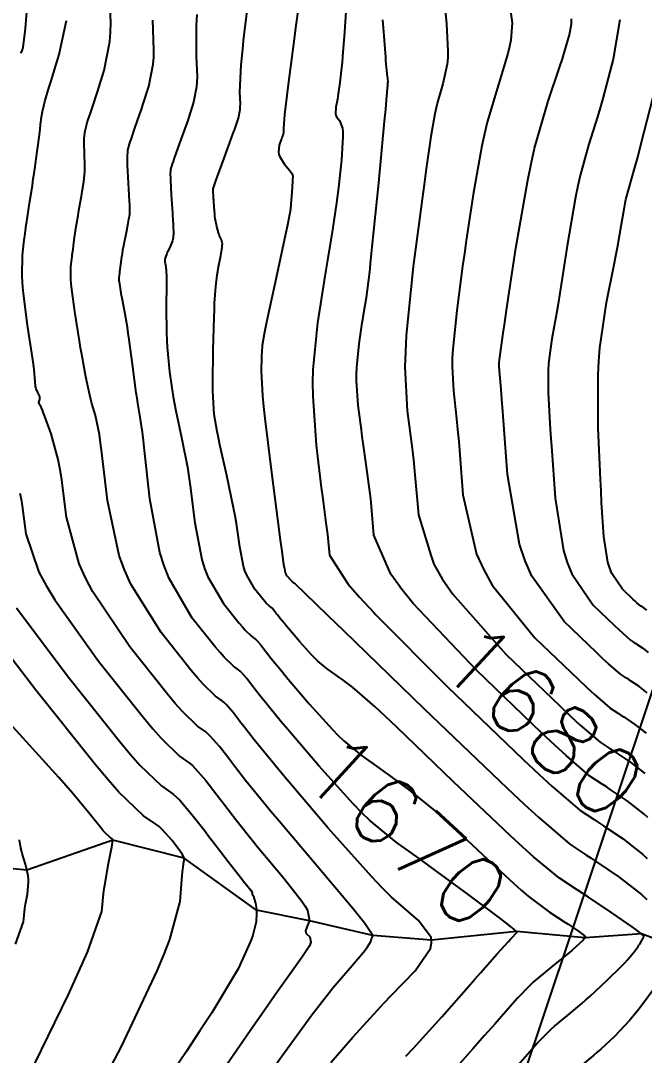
# Model space of a CAD drawing. Header units: metres. Extents: x 837475 to 838479, y 1189012 to 1191015.
# Drawn here: x 837705.1 to 837739.7, y 1189653.3 to 1189710.6 of the extents above; entities that cross this region are included whole.
import ezdxf

# ---------------------------------------------------------------- set-up
doc = ezdxf.new("R2010")
doc.units = ezdxf.units.M
doc.header["$LTSCALE"] = 0.3
for name, color, linetype in [('CORREDORVIA', 70, 'Continuous'), ('COTAS 10', 1, 'Continuous'), ('COTAS INT', 252, 'Continuous'), ('DRENAJE', 5, 'Continuous')]:
    doc.layers.add(name, color=color, linetype=linetype)
doc.styles.get("Standard").update_dxf_attribs({"font": 'simplex.shx'})

msp = doc.modelspace()

# ---------------------------------------------------------------- linework, layer by layer
at = {"layer": 'CORREDORVIA'}
msp.add_lwpolyline([(838157.033, 1190996.193), (838237.174, 1190821.339), (838237.001, 1190602.875), (838240.031, 1190437.198), (838223.537, 1190366.272), (838212.196, 1190288.92), (838221.396, 1189997.878), (837954.545, 1189509.173), (837751.159, 1189231.384), (837593.191, 1189234.399), (837744.487, 1189686.609), (837750.277, 1189933.973), (837723.624, 1190051.525), (837726.092, 1190134.48), (837885.383, 1190229.429), (837983.184, 1190344.12), (837817.554, 1190502.187), (837798.033, 1190660.17), (837963.574, 1190795.982), (837910.676, 1191000.965)], close=True, dxfattribs=at)
at = {"layer": 'COTAS 10'}
for points in [[(837726.456, 1189653.253), (837726.861, 1189653.691), (837728.436, 1189655.443), (837729.92, 1189657.124), (837730.267, 1189657.517), (837730.587, 1189657.878), (837731.514, 1189658.922), (837732.129, 1189659.607), (837732.252, 1189659.743), (837732.355, 1189659.855), (837732.558, 1189660.062), (837732.598, 1189660.115), (837732.6, 1189660.13), (837732.597, 1189660.144), (837732.549, 1189660.195), (837732.466, 1189660.255), (837732.441, 1189660.276), (837732.415, 1189660.298), (837732.313, 1189660.392), (837731.873, 1189660.739), (837731.635, 1189660.92), (837731.345, 1189661.137), (837729.877, 1189662.232), (837728.174, 1189663.486), (837727.736, 1189663.804), (837727.313, 1189664.11), (837725.907, 1189665.111), (837724.454, 1189666.318), (837724.001, 1189666.754), (837723.526, 1189667.234), (837721.628, 1189669.335), (837719.91, 1189671.355), (837719.549, 1189671.784), (837719.237, 1189672.157), (837718.524, 1189673.032), (837718.428, 1189673.157), (837718.152, 1189673.515), (837718.056, 1189673.64), (837717.962, 1189673.762), (837717.646, 1189674.171), (837717.351, 1189674.512), (837717.271, 1189674.59), (837717.191, 1189674.661), (837716.909, 1189674.859), (837716.389, 1189675.361), (837716.16, 1189675.623), (837715.894, 1189675.939), (837714.627, 1189677.527), (837713.348, 1189679.718), (837713.075, 1189680.414), (837712.837, 1189681.149), (837712.271, 1189684.129), (837711.982, 1189686.808), (837711.919, 1189687.354), (837711.863, 1189687.815), (837711.722, 1189688.773), (837711.606, 1189689.428), (837711.565, 1189689.699), (837711.521, 1189690.008), (837711.332, 1189691.446), (837711.132, 1189692.953), (837711.081, 1189693.306), (837711.032, 1189693.631), (837710.87, 1189694.571), (837710.741, 1189695.237), (837710.712, 1189695.388), (837710.687, 1189695.525), (837710.623, 1189695.903), (837710.59, 1189696.149), (837710.584, 1189696.203), (837710.581, 1189696.251), (837710.58, 1189696.375), (837710.601, 1189696.54), (837710.61, 1189696.614), (837710.622, 1189696.7), (837710.675, 1189697.112), (837710.731, 1189697.535), (837710.744, 1189697.628), (837710.755, 1189697.71), (837710.785, 1189697.921), (837710.827, 1189698.155), (837710.846, 1189698.252), (837710.868, 1189698.363), (837710.973, 1189698.88), (837711.078, 1189699.402), (837711.1, 1189699.516), (837711.119, 1189699.617), (837711.162, 1189699.872), (837711.165, 1189700.24), (837711.159, 1189700.413), (837711.15, 1189700.617), (837711.093, 1189701.609), (837711.041, 1189702.616), (837711.035, 1189702.829), (837711.033, 1189703.014), (837711.057, 1189703.444), (837711.147, 1189703.779), (837711.187, 1189703.904), (837711.233, 1189704.043), (837711.452, 1189704.661), (837711.727, 1189705.447), (837711.809, 1189705.693), (837711.893, 1189705.95), (837712.217, 1189706.977), (837712.457, 1189708.212), (837712.489, 1189708.6), (837712.505, 1189709.008), (837712.437, 1189710.65)], [(837739.847, 1189666.471), (837739.624, 1189666.682), (837738.7, 1189667.404), (837737.766, 1189668.033), (837737.537, 1189668.186), (837737.321, 1189668.33), (837736.648, 1189668.774), (837735.326, 1189669.906), (837734.701, 1189670.484), (837733.963, 1189671.176), (837730.365, 1189674.632), (837726.858, 1189678.338), (837726.179, 1189679.188), (837726.162, 1189679.214), (837725.626, 1189679.962), (837724.681, 1189682.121), (837724.546, 1189683.711), (837724.503, 1189684.126), (837724.458, 1189684.53), (837724.278, 1189685.898), (837724.089, 1189687.211), (837724.038, 1189687.581), (837723.989, 1189687.952), (837723.816, 1189689.316), (837723.721, 1189690.675), (837723.72, 1189691.044), (837723.73, 1189691.411), (837723.857, 1189692.708), (837724.041, 1189693.88), (837724.086, 1189694.168), (837724.13, 1189694.439), (837724.268, 1189695.284), (837724.448, 1189696.709), (837724.517, 1189697.346), (837724.595, 1189698.087), (837724.949, 1189701.641), (837725.277, 1189705.05), (837725.338, 1189705.702), (837725.387, 1189706.226), (837725.459, 1189707.061), (837725.452, 1189707.072), (837725.451, 1189707.076), (837725.451, 1189707.081), (837725.453, 1189707.102), (837725.457, 1189707.138), (837725.459, 1189707.151), (837725.46, 1189707.166), (837725.464, 1189707.233), (837725.457, 1189707.377), (837725.451, 1189707.44), (837725.444, 1189707.513), (837725.405, 1189707.861), (837725.351, 1189708.408), (837725.334, 1189708.606), (837725.317, 1189708.824), (837725.249, 1189709.78), (837725.184, 1189710.663)], [(837739.791, 1189677.971), (837739.64, 1189678.072), (837739.603, 1189678.097), (837739.568, 1189678.12), (837739.46, 1189678.192), (837739.247, 1189678.374), (837739.146, 1189678.467), (837739.028, 1189678.579), (837738.448, 1189679.135), (837737.864, 1189679.992), (837737.743, 1189680.293), (837737.639, 1189680.621), (837737.409, 1189682.037), (837737.291, 1189683.927), (837737.258, 1189684.555), (837737.224, 1189685.228), (837737.099, 1189688.035), (837737.093, 1189690.992), (837737.134, 1189691.758), (837737.194, 1189692.502), (837737.563, 1189695.003), (837737.989, 1189697.103), (837738.084, 1189697.594), (837738.169, 1189698.046), (837738.392, 1189699.353), (837738.552, 1189700.292), (837738.596, 1189700.512), (837738.641, 1189700.714), (837738.803, 1189701.3), (837739.137, 1189702.48), (837739.29, 1189703.057), (837739.469, 1189703.742), (837740.335, 1189707.121)], [(837708.338, 1189649.302), (837710.7, 1189653.793), (837712.682, 1189657.983), (837713.07, 1189658.906), (837713.388, 1189659.726), (837713.953, 1189661.831), (837714.048, 1189663.018), (837714.069, 1189663.259), (837714.088, 1189663.462), (837714.137, 1189663.881), (837714.165, 1189664.037), (837714.17, 1189664.075), (837714.174, 1189664.11), (837714.182, 1189664.219), (837714.08, 1189664.425), (837714.016, 1189664.523), (837713.936, 1189664.638), (837713.518, 1189665.198), (837712.957, 1189665.818), (837712.787, 1189665.971), (837712.611, 1189666.115), (837711.922, 1189666.567), (837710.565, 1189667.878), (837709.966, 1189668.564), (837709.272, 1189669.389), (837705.961, 1189673.538), (837702.786, 1189677.663)]]:
    msp.add_lwpolyline(points, dxfattribs=at)
at = {"layer": 'COTAS INT'}
for points in [[(837732.395, 1189652.469), (837733.731, 1189653.978), (837734.323, 1189654.591), (837734.5, 1189654.758), (837734.684, 1189654.925), (837735.396, 1189655.516), (837736.188, 1189656.167), (837736.421, 1189656.37), (837736.661, 1189656.584), (837737.577, 1189657.44), (837738.393, 1189658.246), (837738.569, 1189658.428), (837738.724, 1189658.593), (837739.101, 1189659.037), (837739.309, 1189659.333), (837739.356, 1189659.403), (837739.399, 1189659.468), (837739.518, 1189659.661), (837739.59, 1189659.8), (837739.604, 1189659.831), (837739.615, 1189659.858), (837739.631, 1189659.929), (837739.358, 1189660.152), (837739.187, 1189660.275), (837738.974, 1189660.425), (837737.86, 1189661.189), (837736.573, 1189662.056), (837736.251, 1189662.272), (837735.944, 1189662.476), (837734.96, 1189663.124), (837733.519, 1189664.295), (837732.923, 1189664.83), (837732.242, 1189665.456), (837729.074, 1189668.475), (837725.955, 1189671.475), (837725.305, 1189672.088), (837724.747, 1189672.607), (837723.505, 1189673.695), (837722.9, 1189674.14), (837722.745, 1189674.253), (837722.595, 1189674.362), (837722.096, 1189674.717), (837721.58, 1189675.145), (837721.42, 1189675.3), (837721.251, 1189675.47), (837720.578, 1189676.216), (837719.968, 1189676.933), (837719.84, 1189677.085), (837719.729, 1189677.217), (837719.476, 1189677.527), (837719.344, 1189677.699), (837719.31, 1189677.743), (837719.277, 1189677.786), (837719.165, 1189677.932), (837719.06, 1189678.053), (837719.032, 1189678.08), (837719.003, 1189678.105), (837718.903, 1189678.176), (837718.719, 1189678.354), (837718.637, 1189678.447), (837718.543, 1189678.559), (837718.093, 1189679.122), (837717.64, 1189679.9), (837717.543, 1189680.147), (837717.458, 1189680.408), (837717.258, 1189681.465), (837717.073, 1189682.77), (837716.999, 1189683.187), (837716.915, 1189683.628), (837716.53, 1189685.423), (837716.151, 1189687.128), (837716.071, 1189687.512), (837716.002, 1189687.859), (837715.842, 1189688.797), (837715.779, 1189689.766), (837715.77, 1189690.132), (837715.766, 1189690.541), (837715.783, 1189692.374), (837715.831, 1189694.197), (837715.846, 1189694.6), (837715.862, 1189694.96), (837715.925, 1189695.893), (837716.007, 1189696.537), (837716.034, 1189696.714), (837716.063, 1189696.891), (837716.186, 1189697.525), (837716.278, 1189698.054), (837716.287, 1189698.165), (837716.29, 1189698.26), (837716.243, 1189698.475), (837716.148, 1189698.657), (837716.121, 1189698.731), (837716.093, 1189698.816), (837715.99, 1189699.209), (837715.9, 1189699.658), (837715.882, 1189699.778), (837715.866, 1189699.895), (837715.829, 1189700.304), (837715.813, 1189700.627), (837715.81, 1189700.692), (837715.807, 1189700.745), (837715.802, 1189700.846), (837715.798, 1189700.9), (837715.797, 1189700.923), (837715.795, 1189700.951), (837715.787, 1189701.082), (837715.78, 1189701.211), (837715.779, 1189701.238), (837715.778, 1189701.26), (837715.78, 1189701.308), (837715.876, 1189701.58), (837715.936, 1189701.744), (837716.01, 1189701.946), (837716.395, 1189702.995), (837716.805, 1189704.126), (837716.894, 1189704.379), (837716.974, 1189704.606), (837717.175, 1189705.212), (837717.27, 1189705.699), (837717.282, 1189705.853), (837717.289, 1189706.014), (837717.262, 1189706.662), (837717.331, 1189708.161), (837717.398, 1189708.859), (837717.485, 1189709.68), (837717.974, 1189713.665)], [(837722.288, 1189652.905), (837723.516, 1189654.316), (837724.872, 1189655.811), (837725.247, 1189656.212), (837725.621, 1189656.606), (837726.97, 1189657.983), (837727.817, 1189659.225), (837727.874, 1189659.536), (837727.854, 1189659.831), (837727.145, 1189660.776), (837725.643, 1189662.078), (837725.124, 1189662.598), (837724.561, 1189663.188), (837722.319, 1189665.709), (837722.153, 1189665.895), (837719.882, 1189668.567), (837719.404, 1189669.134), (837718.991, 1189669.627), (837718.048, 1189670.784), (837717.556, 1189671.423), (837717.428, 1189671.588), (837717.304, 1189671.749), (837717.227, 1189671.85), (837716.886, 1189672.291), (837716.497, 1189672.741), (837716.391, 1189672.845), (837716.285, 1189672.939), (837715.911, 1189673.201), (837715.224, 1189673.864), (837714.921, 1189674.211), (837714.57, 1189674.629), (837712.894, 1189676.729), (837711.225, 1189679.407), (837710.879, 1189680.19), (837710.582, 1189680.991), (837709.927, 1189684.032), (837709.625, 1189686.677), (837709.551, 1189687.228), (837709.481, 1189687.701), (837709.263, 1189688.751), (837709.066, 1189689.407), (837709.009, 1189689.631), (837708.951, 1189689.872), (837708.732, 1189690.896), (837708.504, 1189692.123), (837708.439, 1189692.494), (837708.374, 1189692.877), (837708.136, 1189694.371), (837707.953, 1189695.734), (837707.922, 1189696.035), (837707.901, 1189696.302), (837707.899, 1189696.991), (837707.952, 1189697.428), (837707.965, 1189697.537), (837707.978, 1189697.64), (837708.02, 1189697.967), (837708.071, 1189698.335), (837708.09, 1189698.464), (837708.11, 1189698.605), (837708.201, 1189699.21), (837708.297, 1189699.825), (837708.322, 1189699.971), (837708.345, 1189700.108), (837708.422, 1189700.515), (837708.494, 1189700.902), (837708.514, 1189701.025), (837708.535, 1189701.155), (837708.611, 1189701.683), (837708.666, 1189702.27), (837708.673, 1189702.437), (837708.676, 1189702.607), (837708.658, 1189703.236), (837708.639, 1189703.823), (837708.641, 1189703.965), (837708.647, 1189704.099), (837708.696, 1189704.512), (837708.782, 1189704.879), (837708.812, 1189704.984), (837708.844, 1189705.092), (837708.98, 1189705.494), (837709.189, 1189706.108), (837709.267, 1189706.349), (837709.353, 1189706.621), (837709.738, 1189707.859), (837710.051, 1189709.468), (837710.092, 1189709.974), (837710.113, 1189710.505), (837710.025, 1189712.643)], [(837720.664, 1189712.607), (837720.368, 1189710.343), (837720.215, 1189709.177), (837719.961, 1189707.231), (837719.771, 1189705.716), (837719.736, 1189705.413), (837719.709, 1189705.161), (837719.674, 1189704.668), (837719.681, 1189704.517), (837719.679, 1189704.479), (837719.676, 1189704.443), (837719.654, 1189704.329), (837719.602, 1189704.174), (837719.58, 1189704.112), (837719.555, 1189704.043), (837719.439, 1189703.723), (837719.398, 1189703.337), (837719.42, 1189703.226), (837719.457, 1189703.112), (837719.713, 1189702.686), (837719.999, 1189702.33), (837720.055, 1189702.26), (837720.101, 1189702.204), (837720.183, 1189702.105), (837720.184, 1189701.942), (837720.18, 1189701.845), (837720.173, 1189701.725), (837720.131, 1189701.104), (837720.083, 1189700.474), (837720.073, 1189700.348), (837720.064, 1189700.243), (837720.044, 1189700.041), (837720.034, 1189699.976), (837720.031, 1189699.957), (837720.017, 1189699.873), (837719.896, 1189699.296), (837719.823, 1189698.955), (837719.733, 1189698.536), (837719.267, 1189696.371), (837718.797, 1189694.169), (837718.705, 1189693.727), (837718.629, 1189693.357), (837718.494, 1189692.626), (837718.469, 1189692.255), (837718.463, 1189692.112), (837718.457, 1189691.952), (837718.438, 1189691.227), (837718.517, 1189689.829), (837718.574, 1189689.244), (837718.644, 1189688.573), (837719.024, 1189685.438), (837719.415, 1189682.431), (837719.493, 1189681.842), (837719.558, 1189681.359), (837719.685, 1189680.493), (837719.72, 1189680.33), (837719.727, 1189680.29), (837719.734, 1189680.252), (837719.751, 1189680.133), (837719.769, 1189680.037), (837719.777, 1189680.013), (837719.785, 1189679.991), (837719.827, 1189679.92), (837719.868, 1189679.869), (837719.876, 1189679.859), (837719.884, 1189679.85), (837719.9, 1189679.834), (837719.909, 1189679.828), (837719.912, 1189679.825), (837719.915, 1189679.823), (837719.924, 1189679.812), (837719.934, 1189679.799), (837719.952, 1189679.775), (837719.975, 1189679.747), (837719.985, 1189679.735), (837719.997, 1189679.721), (837720.053, 1189679.656), (837720.114, 1189679.588), (837720.129, 1189679.573), (837720.144, 1189679.559), (837720.191, 1189679.52), (837720.236, 1189679.487), (837720.25, 1189679.478), (837720.264, 1189679.467), (837720.319, 1189679.427), (837721.448, 1189678.341), (837722.14, 1189677.672), (837722.996, 1189676.843), (837727.455, 1189672.517), (837732.057, 1189668.099), (837733.003, 1189667.212), (837733.807, 1189666.471), (837735.523, 1189665.007), (837736.422, 1189664.415), (837736.711, 1189664.222), (837737.016, 1189664.018), (837738.264, 1189663.177), (837739.494, 1189662.22), (837739.788, 1189661.942)], [(837728.57, 1189711.797), (837728.709, 1189710.445), (837728.781, 1189708.93), (837728.767, 1189708.559), (837728.738, 1189708.209), (837728.507, 1189707.12), (837728.204, 1189706.094), (837728.129, 1189705.782), (837728.057, 1189705.459), (837727.831, 1189704.196), (837727.56, 1189702.28), (837727.46, 1189701.545), (837727.349, 1189700.721), (837726.862, 1189697.008), (837726.472, 1189693.17), (837726.423, 1189692.268), (837726.4, 1189691.435), (837726.53, 1189689.003), (837726.805, 1189686.915), (837726.873, 1189686.298), (837726.938, 1189685.665), (837727.144, 1189683.238), (837727.842, 1189681.015), (837727.998, 1189680.514), (837728.471, 1189679.693), (837729.047, 1189678.843), (837731.981, 1189675.533), (837734.976, 1189672.657), (837735.59, 1189672.08), (837736.11, 1189671.6), (837737.21, 1189670.658), (837737.771, 1189670.288), (837737.95, 1189670.169), (837738.141, 1189670.041), (837738.918, 1189669.517), (837739.687, 1189668.916)], [(837705.459, 1189711.319), (837705.377, 1189710.185), (837705.237, 1189709.131), (837705.18, 1189708.952), (837705.115, 1189708.823)], [(837723.148, 1189711.4), (837723.061, 1189709.987), (837722.945, 1189708.624), (837722.916, 1189708.307), (837722.887, 1189708.016), (837722.794, 1189707.185), (837722.708, 1189706.573), (837722.685, 1189706.421), (837722.662, 1189706.277), (837722.579, 1189705.818), (837722.56, 1189705.456), (837722.577, 1189705.373), (837722.604, 1189705.298), (837722.779, 1189705.087), (837722.942, 1189704.653), (837722.96, 1189704.437), (837722.966, 1189704.18), (837722.893, 1189702.904), (837722.724, 1189701.37), (837722.67, 1189700.95), (837722.614, 1189700.531), (837722.386, 1189699.038), (837722.109, 1189697.348), (837722.022, 1189696.805), (837721.931, 1189696.231), (837721.563, 1189693.886), (837721.309, 1189691.291), (837721.289, 1189690.559), (837721.292, 1189689.82), (837721.482, 1189687.101), (837721.769, 1189684.762), (837721.831, 1189684.263), (837721.887, 1189683.828), (837722.026, 1189682.794), (837722.112, 1189682.146), (837722.133, 1189681.955), (837722.153, 1189681.758), (837722.217, 1189681.005), (837723.253, 1189679.411), (837723.886, 1189678.684), (837724.67, 1189677.834), (837724.776, 1189677.728), (837728.748, 1189673.732), (837732.95, 1189669.696), (837733.812, 1189668.887), (837734.541, 1189668.212), (837736.085, 1189666.891), (837736.872, 1189666.373), (837737.124, 1189666.204), (837737.391, 1189666.025), (837738.482, 1189665.29), (837738.872, 1189664.986), (837739.561, 1189664.447), (837739.821, 1189664.2)], [(837719.111, 1189652.588), (837719.723, 1189653.455), (837721.238, 1189655.541), (837722.17, 1189656.732), (837722.415, 1189657.035), (837722.654, 1189657.327), (837723.472, 1189658.283), (837724.107, 1189659.023), (837724.231, 1189659.177), (837724.333, 1189659.309), (837724.515, 1189659.607), (837724.555, 1189659.754), (837724.567, 1189659.792), (837724.58, 1189659.828), (837724.628, 1189659.95), (837724.186, 1189660.607), (837723.889, 1189660.981), (837723.517, 1189661.439), (837721.543, 1189663.784), (837719.432, 1189666.27), (837718.974, 1189666.816), (837718.571, 1189667.301), (837717.572, 1189668.536), (837716.96, 1189669.33), (837716.801, 1189669.537), (837716.647, 1189669.737), (837716.127, 1189670.411), (837715.642, 1189670.971), (837715.51, 1189671.099), (837715.379, 1189671.216), (837714.914, 1189671.542), (837714.059, 1189672.368), (837713.683, 1189672.799), (837713.245, 1189673.319), (837711.16, 1189675.931), (837709.116, 1189678.971), (837708.704, 1189679.761), (837708.358, 1189680.529), (837707.668, 1189683.115), (837707.382, 1189685.308), (837707.291, 1189685.828), (837707.196, 1189686.311), (837706.81, 1189687.738), (837706.465, 1189688.696), (837706.395, 1189688.883), (837706.336, 1189689.034), (837706.218, 1189689.298), (837706.179, 1189689.341), (837706.17, 1189689.354), (837706.162, 1189689.368), (837706.138, 1189689.422), (837706.133, 1189689.489), (837706.136, 1189689.511), (837706.141, 1189689.534), (837706.176, 1189689.629), (837706.189, 1189689.751), (837706.182, 1189689.791), (837706.169, 1189689.834), (837706.08, 1189690.013), (837705.983, 1189690.227), (837705.964, 1189690.293), (837705.95, 1189690.361), (837705.928, 1189690.631), (837705.865, 1189691.284), (837705.824, 1189691.595), (837705.774, 1189691.961), (837705.509, 1189693.754), (837705.264, 1189695.658), (837705.226, 1189696.095), (837705.201, 1189696.493), (837705.218, 1189697.607), (837705.303, 1189698.316), (837705.32, 1189698.459), (837705.365, 1189698.822), (837705.411, 1189699.136), (837705.435, 1189699.301), (837705.465, 1189699.499), (837705.616, 1189700.499), (837705.768, 1189701.494), (837705.798, 1189701.69), (837705.823, 1189701.852), (837705.871, 1189702.15), (837705.91, 1189702.401), (837705.928, 1189702.533), (837705.951, 1189702.693), (837706.061, 1189703.494), (837706.167, 1189704.3), (837706.187, 1189704.461), (837706.203, 1189704.597), (837706.224, 1189704.863), (837706.237, 1189705.03), (837706.248, 1189705.102), (837706.261, 1189705.185), (837706.335, 1189705.579), (837706.418, 1189705.978), (837706.437, 1189706.065), (837706.456, 1189706.14), (837706.509, 1189706.327), (837706.65, 1189706.769), (837706.724, 1189707.006), (837706.813, 1189707.293), (837707.26, 1189708.742), (837707.655, 1189710.622)], [(837714.884, 1189710.966), (837714.846, 1189710.341), (837714.849, 1189708.656), (837714.897, 1189707.511), (837714.886, 1189707.226), (837714.864, 1189706.956), (837714.696, 1189706.094), (837714.434, 1189705.278), (837714.352, 1189705.036), (837714.266, 1189704.787), (837713.923, 1189703.828), (837713.621, 1189702.995), (837713.561, 1189702.824), (837713.512, 1189702.68), (837713.418, 1189702.376), (837713.409, 1189702.082), (837713.413, 1189701.944), (837713.419, 1189701.781), (837713.463, 1189700.988), (837713.514, 1189700.186), (837713.525, 1189700.018), (837713.534, 1189699.873), (837713.555, 1189699.542), (837713.566, 1189699.336), (837713.57, 1189699.269), (837713.573, 1189699.199), (837713.588, 1189698.909), (837713.57, 1189698.592), (837713.552, 1189698.505), (837713.53, 1189698.417), (837713.406, 1189698.102), (837713.271, 1189697.827), (837713.243, 1189697.766), (837713.217, 1189697.71), (837713.157, 1189697.563), (837713.126, 1189697.468), (837713.12, 1189697.445), (837713.114, 1189697.424), (837713.1, 1189697.361), (837713.104, 1189697.27), (837713.109, 1189697.231), (837713.115, 1189697.186), (837713.153, 1189696.973), (837713.188, 1189696.481), (837713.192, 1189696.26), (837713.195, 1189696.003), (837713.184, 1189694.767), (837713.197, 1189693.317), (837713.215, 1189692.925), (837713.237, 1189692.536), (837713.369, 1189691.165), (837713.573, 1189689.788), (837713.641, 1189689.395), (837713.716, 1189688.998), (837714.029, 1189687.521), (837714.353, 1189685.878), (837714.435, 1189685.376), (837714.513, 1189684.854), (837714.764, 1189682.797), (837715.148, 1189680.778), (837715.309, 1189680.28), (837715.494, 1189679.809), (837716.36, 1189678.325), (837717.219, 1189677.249), (837717.399, 1189677.035), (837717.554, 1189676.857), (837717.906, 1189676.517), (837718.097, 1189676.383), (837718.151, 1189676.335), (837718.206, 1189676.282), (837718.405, 1189676.052), (837718.619, 1189675.774), (837718.683, 1189675.692), (837718.748, 1189675.607), (837719, 1189675.28), (837719.483, 1189674.687), (837719.652, 1189674.488), (837719.695, 1189674.435), (837719.939, 1189674.144), (837721.103, 1189672.775), (837722.388, 1189671.352), (837722.71, 1189671.027), (837723.017, 1189670.732), (837724.001, 1189669.914), (837724.954, 1189669.236), (837725.24, 1189669.029), (837725.537, 1189668.813), (837726.691, 1189667.964), (837728.046, 1189666.872), (837728.47, 1189666.504), (837728.914, 1189666.107), (837730.694, 1189664.434), (837732.427, 1189662.813), (837732.843, 1189662.448), (837733.231, 1189662.12), (837733.739, 1189661.738), (837734.398, 1189661.24), (837735.247, 1189660.686), (837735.434, 1189660.563), (837735.6, 1189660.454), (837736.026, 1189660.17), (837736.26, 1189660.003), (837736.304, 1189659.967), (837736.34, 1189659.936), (837736.399, 1189659.861), (837736.347, 1189659.774), (837736.314, 1189659.735), (837736.273, 1189659.689), (837736.056, 1189659.471), (837735.665, 1189659.126), (837735.515, 1189659.002), (837735.346, 1189658.864), (837734.582, 1189658.26), (837733.743, 1189657.564), (837733.528, 1189657.368), (837733.319, 1189657.171), (837732.623, 1189656.45), (837731.372, 1189655.039), (837730.814, 1189654.407), (837730.164, 1189653.67), (837727.049, 1189650.139)], [(837732.244, 1189711.135), (837732.336, 1189710.493), (837732.264, 1189709.533), (837732.192, 1189709.183), (837732.098, 1189708.795), (837731.573, 1189707.089), (837730.952, 1189704.987), (837730.798, 1189704.35), (837730.651, 1189703.689), (837730.188, 1189701.104), (837729.795, 1189698.433), (837729.694, 1189697.718), (837729.595, 1189697.014), (837729.265, 1189694.56), (837729.049, 1189692.428), (837729.022, 1189691.927), (837729.009, 1189691.464), (837729.081, 1189690.113), (837729.262, 1189688.561), (837729.318, 1189687.971), (837729.376, 1189687.312), (837729.608, 1189684.354), (837730.37, 1189681.065), (837730.763, 1189680.197), (837731.235, 1189679.347), (837733.598, 1189676.433), (837735.989, 1189674.137), (837736.479, 1189673.677), (837736.894, 1189673.293), (837737.773, 1189672.541), (837738.22, 1189672.246), (837738.364, 1189672.151), (837738.516, 1189672.049), (837739.136, 1189671.631), (837739.75, 1189671.151)], [(837739.813, 1189673.386), (837739.354, 1189673.744), (837738.891, 1189674.057), (837738.777, 1189674.133), (837738.67, 1189674.204), (837738.335, 1189674.425), (837737.679, 1189674.987), (837737.368, 1189675.274), (837737.002, 1189675.618), (837735.215, 1189677.334), (837733.424, 1189679.852), (837733.056, 1189680.701), (837732.742, 1189681.616), (837732.071, 1189685.471), (837731.815, 1189688.96), (837731.763, 1189689.644), (837731.72, 1189690.207), (837731.632, 1189691.223), (837731.618, 1189691.493), (837731.62, 1189691.585), (837731.626, 1189691.686), (837731.669, 1189692.112), (837731.841, 1189693.307), (837731.928, 1189693.891), (837732.031, 1189694.586), (837732.545, 1189698.011), (837733.198, 1189701.781), (837733.389, 1189702.693), (837733.584, 1189703.548), (837734.327, 1189706.159), (837734.98, 1189708.085), (837735.119, 1189708.508), (837735.24, 1189708.883), (837735.522, 1189709.84), (837735.624, 1189710.433), (837735.63, 1189710.579), (837735.626, 1189710.717)], [(837738.3, 1189710.655), (837737.929, 1189708.481), (837737.354, 1189706.313), (837737.205, 1189705.782), (837737.059, 1189705.282), (837736.565, 1189703.729), (837736.1, 1189702.049), (837735.972, 1189701.468), (837735.845, 1189700.838), (837735.388, 1189698.145), (837734.981, 1189695.519), (837734.885, 1189694.931), (837734.797, 1189694.404), (837734.539, 1189693.001), (837734.38, 1189691.93), (837734.355, 1189691.611), (837734.337, 1189691.282), (837734.34, 1189690.015), (837734.43, 1189688.308), (837734.467, 1189687.702), (837734.51, 1189687.038), (837734.711, 1189684.159), (837735.18, 1189681.269), (837735.392, 1189680.598), (837735.64, 1189679.984), (837736.831, 1189678.235), (837738.015, 1189677.098), (837738.257, 1189676.871), (837738.463, 1189676.681), (837738.898, 1189676.308), (837739.119, 1189676.162), (837739.19, 1189676.115), (837739.265, 1189676.065), (837739.573, 1189675.858), (837739.876, 1189675.62)], [(837705.076, 1189684.452), (837705.144, 1189684.112), (837705.207, 1189683.745), (837705.41, 1189682.197), (837706.135, 1189680.067), (837706.528, 1189679.333), (837707.006, 1189678.535), (837709.427, 1189675.133), (837711.921, 1189672.009), (837712.444, 1189671.387), (837712.894, 1189670.871), (837713.917, 1189669.884), (837714.473, 1189669.494), (837714.63, 1189669.354), (837714.788, 1189669.201), (837715.367, 1189668.531), (837715.989, 1189667.725), (837716.174, 1189667.485), (837716.364, 1189667.238), (837717.096, 1189666.288), (837717.962, 1189665.195), (837718.237, 1189664.859), (837718.527, 1189664.507), (837719.701, 1189663.114), (837720.694, 1189661.847), (837720.869, 1189661.575), (837721.002, 1189661.337), (837721.124, 1189660.763), (837720.993, 1189660.463), (837720.966, 1189660.398), (837720.943, 1189660.341), (837720.894, 1189660.199), (837720.917, 1189660.092), (837720.939, 1189660.057), (837720.968, 1189660.019), (837721.128, 1189659.859), (837721.187, 1189659.579), (837721.151, 1189659.464), (837721.093, 1189659.333), (837720.695, 1189658.727), (837719.316, 1189656.789), (837718.64, 1189655.819), (837717.835, 1189654.66), (837713.863, 1189648.909)], [(837704.896, 1189678.099), (837707.694, 1189674.335), (837710.596, 1189670.699), (837711.205, 1189669.976), (837711.729, 1189669.374), (837712.92, 1189668.225), (837713.568, 1189667.772), (837713.75, 1189667.609), (837713.934, 1189667.43), (837714.608, 1189666.651), (837715.332, 1189665.712), (837715.547, 1189665.433), (837715.768, 1189665.146), (837716.62, 1189664.041), (837717.353, 1189663.09), (837717.5, 1189662.901), (837717.622, 1189662.744), (837717.86, 1189662.444), (837717.919, 1189662.364), (837717.929, 1189662.346), (837717.937, 1189662.33), (837717.94, 1189662.286), (837717.937, 1189662.248), (837717.94, 1189662.236), (837717.945, 1189662.223), (837717.976, 1189662.168), (837718.025, 1189662.065), (837718.04, 1189662.021), (837718.057, 1189661.971), (837718.123, 1189661.736), (837718.173, 1189661.406), (837718.179, 1189661.297), (837718.181, 1189661.179), (837718.162, 1189660.69), (837717.983, 1189659.965), (837717.885, 1189659.698), (837717.765, 1189659.404), (837717.158, 1189658.103), (837715.703, 1189655.666), (837715.049, 1189654.655), (837714.287, 1189653.498), (837710.625, 1189648.103)], [(837704.758, 1189650.514), (837707.77, 1189656.682), (837708.351, 1189657.944), (837708.823, 1189659.012), (837709.613, 1189661.262), (837709.714, 1189662.257), (837709.751, 1189662.536), (837709.792, 1189662.816), (837709.972, 1189663.836), (837710.137, 1189664.673), (837710.168, 1189664.838), (837710.193, 1189664.973), (837710.234, 1189665.217), (837710.207, 1189665.275), (837710.19, 1189665.293), (837710.169, 1189665.311), (837710.057, 1189665.382), (837709.806, 1189665.621), (837709.698, 1189665.745), (837709.572, 1189665.894), (837708.976, 1189666.64), (837708.002, 1189667.814), (837707.639, 1189668.232), (837707.234, 1189668.692), (837705.435, 1189670.689), (837703.451, 1189672.851)], [(837704.84, 1189659.458), (837705.273, 1189660.692), (837705.332, 1189661.257), (837705.355, 1189661.422), (837705.38, 1189661.59), (837705.494, 1189662.227), (837705.559, 1189662.883), (837705.553, 1189663.064), (837705.537, 1189663.244), (837705.393, 1189663.891), (837705.213, 1189664.49), (837705.174, 1189664.641), (837705.14, 1189664.785), (837705.055, 1189665.249)], [(837740.391, 1189657.242), (837739.368, 1189655.886), (837739.105, 1189655.562), (837738.851, 1189655.261), (837738.006, 1189654.356), (837737.251, 1189653.651), (837737.054, 1189653.475), (837736.862, 1189653.308), (837736.21, 1189652.772)]]:
    msp.add_lwpolyline(points, dxfattribs=at)
at = {"layer": 'DRENAJE'}
for p, q in [((837710.234, 1189665.217), (837705.465, 1189663.567)), ((837714.182, 1189664.219), (837710.234, 1189665.217)), ((837718.176, 1189661.352), (837714.182, 1189664.219)), ((837705.465, 1189663.567), (837700.593, 1189663.997)), ((837721.124, 1189660.763), (837718.176, 1189661.352)), ((837724.628, 1189659.95), (837721.124, 1189660.763)), ((837727.864, 1189659.684), (837724.628, 1189659.95)), ((837732.573, 1189660.17), (837727.864, 1189659.684)), ((837736.373, 1189659.817), (837732.573, 1189660.17)), ((837739.495, 1189660.04), (837736.373, 1189659.817)), ((837741.775, 1189659.165), (837739.495, 1189660.04))]:
    msp.add_line(p, q, dxfattribs=at)

# ---------------------------------------------------------------- texts
at = {"layer": 'COTAS 10', "char_height": 3.8, "attachment_point": 7}
for s, insert, rotation in [('1680', (837727.974, 1189674.925), 316.99575), ('1670', (837720.382, 1189668.781), 317.40673)]:
    msp.add_mtext(s, dxfattribs=dict(at, insert=insert, rotation=rotation))

doc.saveas('drawing.dxf')
